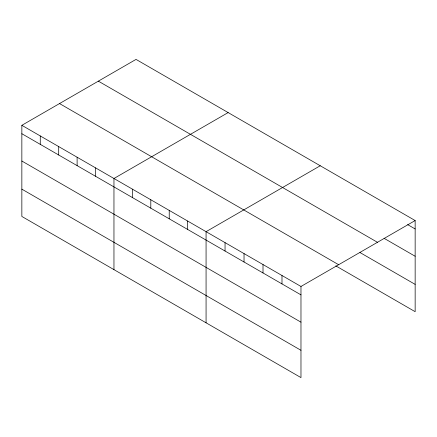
<?xml version="1.0" encoding="UTF-8"?>
<svg xmlns="http://www.w3.org/2000/svg" width="437" height="437" viewBox="0 0 437 437"><rect width="100%" height="100%" fill="white"/><g stroke="black" fill="none" stroke-linecap="round" stroke-linejoin="round"><path stroke-width="0.66" d="M300.973 322.173L300.973 286.464L21.85 125.315L21.85 216.452L300.973 377.601L300.973 322.173L21.85 161.024M335.78 265.86L415.15 311.685L415.15 220.548L136.027 59.399L21.85 125.315M228.141 112.577L113.959 178.498L113.959 269.634M320.25 165.754L206.067 231.676L206.067 322.812M300.973 286.464L415.15 220.548M407.672 224.629L415.15 228.95M384.09 238.318L415.15 256.251M98.352 81.151L377.47 242.3M359.935 252.504L415.15 284.378M59.53 103.564L338.648 264.713M21.85 133.722L300.973 294.871M21.85 189.15L300.973 350.299M281.991 275.507L281.991 283.908M263.008 264.549L263.008 272.95M244.032 253.591L244.032 261.992M225.05 242.633L225.05 251.035M187.648 221.04L187.648 229.441M169.228 210.405L169.228 218.806M150.803 199.769L150.803 208.17M132.384 189.134L132.384 197.535M95.539 167.863L95.539 176.264M77.114 157.227L77.114 165.628M58.695 146.586L58.695 154.993M40.27 135.951L40.27 144.357"/></g></svg>
